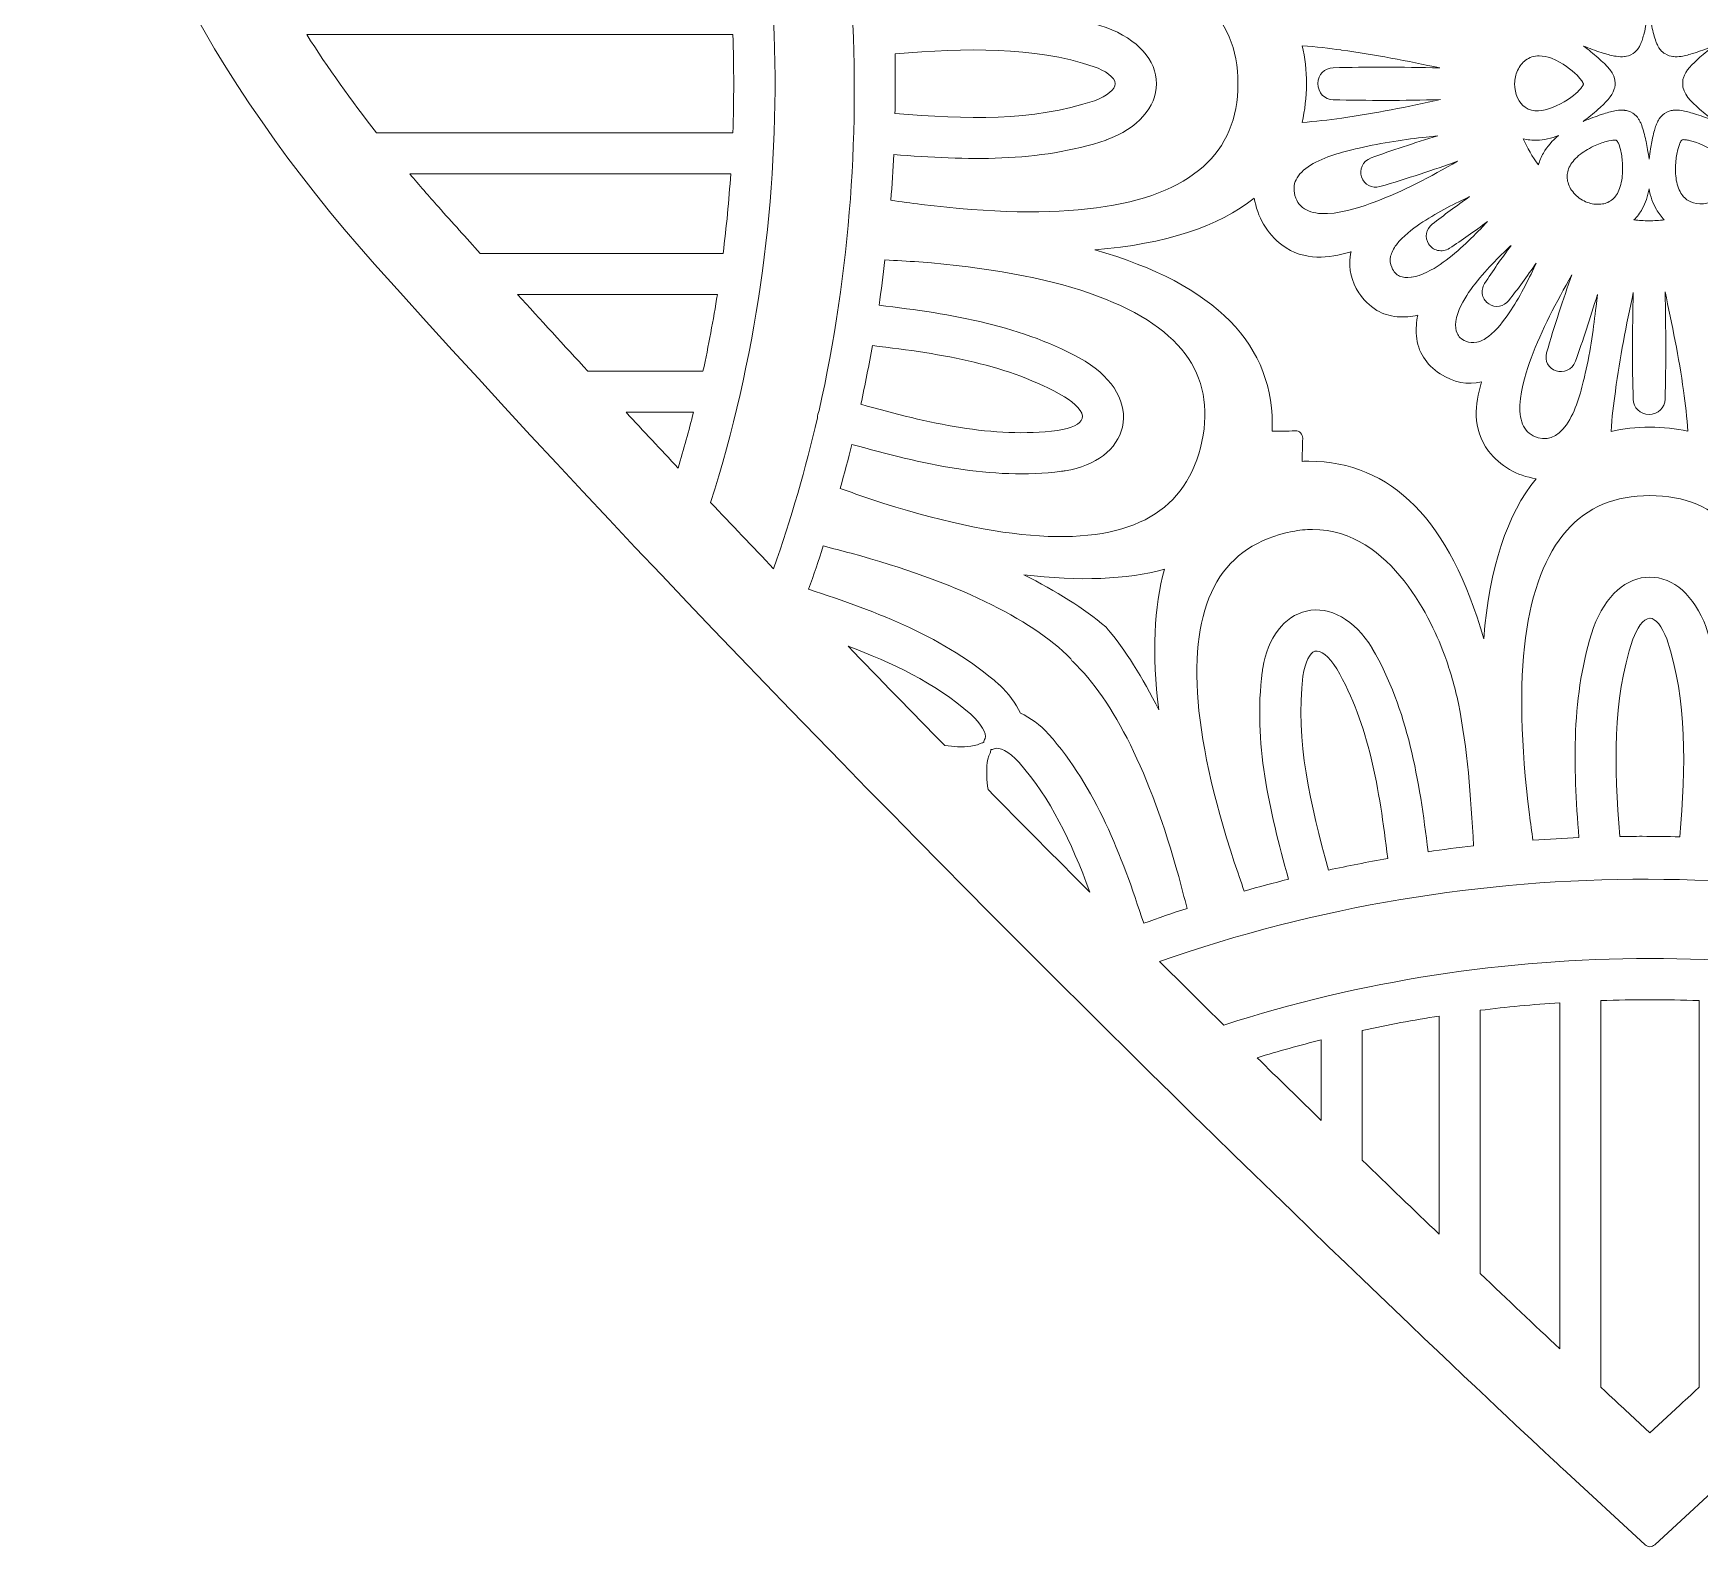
# Model space of a CAD drawing. Extents: x 49 to 10099, y -910 to -90.
# Drawn here: x 6910.8 to 7378, y -910.2 to -485.9 of the extents above; entities that cross this region are included whole.
import ezdxf

# ---------------------------------------------------------------- set-up
doc = ezdxf.new("R2010")
doc.units = 0
doc.header["$MEASUREMENT"] = 0
doc.layers.add('Layer 1', color=7, linetype='Continuous')

msp = doc.modelspace()

# ---------------------------------------------------------------- linework, layer by layer
at = {"layer": 'Layer 1', "lineweight": 0}
for points, knots in [([(7789.31, -225.51), (7771.53, -185.76), (7744.2, -152.06), (7710.27, -128.07), (7706.79, -125.62), (7703.17, -123.22), (7699.47, -120.92), (7699.47, -120.76), (7699.46, -120.59), (7699.42, -120.43), (7699.29, -119.86), (7698.92, -119.38), (7698.4, -119.11), (7698.4, -119.11), (7696.69, -118.2), (7696.69, -118.2), (7694.99, -117.3), (7693.29, -116.41), (7691.61, -115.51), (7691.1, -115.24), (7690.53, -115.21), (7690.02, -115.38), (7659.72, -98.64), (7625.84, -89.8), (7591.95, -89.8), (7543.61, -89.8), (7495.16, -107.53), (7451.84, -141.08), (7419.72, -165.95), (7390.18, -199.51), (7364, -240.85), (7337.84, -199.52), (7308.3, -165.97), (7276.17, -141.09), (7232.85, -107.54), (7184.39, -89.81), (7136.04, -89.8), (7094.06, -89.8), (7053.15, -103.03), (7017.74, -128.06), (6983.81, -152.05), (6956.47, -185.74), (6938.7, -225.49), (6917.15, -273.68), (6910.83, -327.79), (6920.44, -381.98), (6931.07, -441.87), (6960.02, -498.59), (7006.51, -550.55), (7160.39, -722.55), (7337.61, -886.55), (7339.38, -888.19), (7339.38, -888.19), (7362.65, -909.67), (7362.65, -909.67), (7363.03, -910.02), (7363.52, -910.2), (7364.01, -910.2), (7364.49, -910.2), (7364.98, -910.02), (7365.36, -909.67), (7365.36, -909.67), (7388.64, -888.18), (7388.64, -888.18), (7390.41, -886.55), (7567.47, -722.71), (7721.5, -550.55), (7767.98, -498.6), (7796.94, -441.89), (7807.56, -382), (7817.17, -327.81), (7810.85, -273.7), (7789.31, -225.51)], [0, 0, 0, 0, 1, 1, 1, 2, 2, 2, 3, 3, 3, 4, 4, 4, 5, 5, 5, 6, 6, 6, 7, 7, 7, 8, 8, 8, 9, 9, 9, 10, 10, 10, 11, 11, 11, 12, 12, 12, 13, 13, 13, 14, 14, 14, 15, 15, 15, 16, 16, 16, 17, 17, 17, 18, 18, 18, 19, 19, 19, 20, 20, 20, 21, 21, 21, 22, 22, 22, 23, 23, 23, 24, 24, 24, 24]), ([(7097.02, -371.49), (7097.02, -371.49), (7100.94, -367.65), (7100.94, -367.65), (7105.41, -363.26), (7109.89, -358.87), (7114.35, -354.46), (7142.69, -429.63), (7148.64, -513.73), (7131.1, -591.66), (7130.83, -592.3), (7130.66, -593), (7130.62, -593.71), (7127.37, -607.77), (7123.25, -621.98), (7118.35, -635.98), (7112.43, -629.79), (7106.51, -623.55), (7100.7, -617.41), (7125.98, -537.52), (7124.67, -450.29), (7097.02, -371.49)], [0, 0, 0, 0, 1, 1, 1, 2, 2, 2, 3, 3, 3, 4, 4, 4, 5, 5, 5, 6, 6, 6, 7, 7, 7, 7]), ([(7152.04, -519.87), (7172.54, -521.45), (7192.52, -522.15), (7211.57, -515.79), (7211.6, -515.78), (7211.62, -515.77), (7211.64, -515.76), (7220.55, -512.41), (7225.65, -506.66), (7225.65, -500), (7225.65, -493.34), (7220.55, -487.6), (7211.57, -484.21), (7192.52, -477.85), (7172.54, -478.55), (7152.05, -480.13), (7151.86, -475.94), (7151.6, -471.64), (7151.27, -467.32), (7153.88, -466.95), (7156.5, -466.58), (7159.11, -466.23), (7198.48, -461.29), (7225.27, -464.81), (7238.74, -476.69), (7245.23, -482.43), (7248.53, -490.27), (7248.53, -500), (7248.53, -509.72), (7245.24, -517.55), (7238.76, -523.28), (7225.37, -535.12), (7198.78, -538.67), (7159.74, -533.85), (7156.9, -533.47), (7154.06, -533.08), (7151.23, -532.68), (7151.57, -528.4), (7151.84, -524.1), (7152.04, -519.87)], [0, 0, 0, 0, 1, 1, 1, 2, 2, 2, 3, 3, 3, 4, 4, 4, 5, 5, 5, 6, 6, 6, 7, 7, 7, 8, 8, 8, 9, 9, 9, 10, 10, 10, 11, 11, 11, 12, 12, 12, 13, 13, 13, 13]), ([(7361.71, -511.67), (7361.62, -511.42), (7361.47, -511.07), (7361.3, -510.75), (7361.16, -510.46), (7361.01, -510.17), (7360.84, -509.91), (7360.38, -509.15), (7359.81, -508.72), (7359.48, -508.47), (7359.48, -508.47), (7359.25, -508.3), (7359.25, -508.3), (7358.39, -507.67), (7357.51, -507.55), (7356.99, -507.48), (7356.99, -507.48), (7356.84, -507.45), (7356.84, -507.45), (7356.16, -507.36), (7355.41, -507.39), (7354.63, -507.54), (7353.54, -507.67), (7352.33, -508.05), (7351.06, -508.44), (7351.06, -508.44), (7350.37, -508.66), (7350.37, -508.66), (7348.91, -509.16), (7347.18, -509.76), (7345.34, -510.55), (7346.77, -509.5), (7348.17, -508.37), (7349.38, -507.27), (7351.62, -505.28), (7353.39, -503.57), (7354, -501.46), (7354.13, -501.19), (7354.21, -500.9), (7354.22, -500.59), (7354.22, -500.59), (7354.23, -499.98), (7354.23, -499.98), (7354.29, -497.02), (7351.85, -494.85), (7349.48, -492.75), (7348.11, -491.53), (7346.78, -490.45), (7345.42, -489.44), (7346.26, -489.8), (7347.06, -490.1), (7347.79, -490.37), (7348.66, -490.69), (7349.51, -490.99), (7350.36, -491.25), (7350.36, -491.25), (7350.92, -491.42), (7350.92, -491.42), (7352.23, -491.82), (7353.47, -492.19), (7354.5, -492.31), (7355.37, -492.48), (7356.11, -492.51), (7356.88, -492.41), (7356.88, -492.41), (7357.05, -492.38), (7357.05, -492.38), (7357.52, -492.31), (7358.4, -492.18), (7359.3, -491.52), (7359.3, -491.52), (7359.43, -491.43), (7359.43, -491.43), (7359.77, -491.17), (7360.34, -490.73), (7360.78, -490.04), (7360.97, -489.76), (7361.13, -489.45), (7361.28, -489.11), (7361.43, -488.84), (7361.56, -488.55), (7361.66, -488.28), (7361.87, -487.76), (7362.02, -487.22), (7362.16, -486.7), (7362.16, -486.7), (7362.27, -486.29), (7362.27, -486.29), (7362.45, -485.65), (7362.62, -484.91), (7362.8, -483.99), (7362.8, -483.99), (7363.25, -481.56), (7363.25, -481.56), (7363.42, -480.62), (7363.55, -479.67), (7363.66, -478.75), (7363.88, -480.61), (7364.21, -482.24), (7364.51, -483.72), (7364.51, -483.72), (7364.56, -483.94), (7364.56, -483.94), (7364.88, -485.52), (7365.25, -486.89), (7365.7, -488.19), (7365.78, -488.39), (7365.93, -488.77), (7366.12, -489.1), (7366.26, -489.41), (7366.42, -489.72), (7366.55, -489.92), (7367.02, -490.69), (7367.59, -491.13), (7367.93, -491.39), (7367.93, -491.39), (7368.17, -491.57), (7368.17, -491.57), (7369.03, -492.18), (7369.9, -492.31), (7370.42, -492.38), (7370.42, -492.38), (7370.58, -492.41), (7370.58, -492.41), (7371.26, -492.5), (7372, -492.47), (7372.79, -492.32), (7373.88, -492.19), (7375.08, -491.81), (7376.35, -491.42), (7376.35, -491.42), (7377.06, -491.2), (7377.06, -491.2), (7378.52, -490.7), (7380.24, -490.1), (7382.08, -489.31), (7380.64, -490.36), (7379.24, -491.49), (7378.03, -492.59), (7375.82, -494.56), (7374.06, -496.25), (7373.43, -498.34), (7373.29, -498.61), (7373.21, -498.92), (7373.2, -499.24), (7373.2, -499.24), (7373.19, -499.88), (7373.19, -499.88), (7373.12, -502.84), (7375.57, -505.01), (7377.94, -507.11), (7379.31, -508.33), (7380.64, -509.41), (7382, -510.42), (7381.15, -510.06), (7380.36, -509.76), (7379.62, -509.49), (7378.77, -509.17), (7377.91, -508.88), (7377.06, -508.61), (7377.06, -508.61), (7376.47, -508.43), (7376.47, -508.43), (7375.17, -508.04), (7373.94, -507.67), (7372.92, -507.55), (7372.05, -507.38), (7371.3, -507.35), (7370.54, -507.45), (7370.54, -507.45), (7370.37, -507.48), (7370.37, -507.48), (7369.89, -507.55), (7369.01, -507.68), (7368.11, -508.34), (7368.11, -508.34), (7367.99, -508.43), (7367.99, -508.43), (7367.65, -508.7), (7367.07, -509.13), (7366.64, -509.82), (7366.45, -510.1), (7366.28, -510.41), (7366.13, -510.75), (7365.99, -511.02), (7365.86, -511.31), (7365.75, -511.58), (7365.54, -512.1), (7365.39, -512.66), (7365.26, -513.15), (7365.26, -513.15), (7365.15, -513.57), (7365.15, -513.57), (7364.97, -514.2), (7364.8, -514.94), (7364.61, -515.87), (7364.61, -515.87), (7364.16, -518.3), (7364.16, -518.3), (7364, -519.22), (7363.87, -520.17), (7363.76, -521.11), (7363.53, -519.24), (7363.2, -517.61), (7362.91, -516.16), (7362.91, -516.16), (7362.86, -515.92), (7362.86, -515.92), (7362.54, -514.35), (7362.17, -512.98), (7361.71, -511.67)], [0, 0, 0, 0, 1, 1, 1, 2, 2, 2, 3, 3, 3, 4, 4, 4, 5, 5, 5, 6, 6, 6, 7, 7, 7, 8, 8, 8, 9, 9, 9, 10, 10, 10, 11, 11, 11, 12, 12, 12, 13, 13, 13, 14, 14, 14, 15, 15, 15, 16, 16, 16, 17, 17, 17, 18, 18, 18, 19, 19, 19, 20, 20, 20, 21, 21, 21, 22, 22, 22, 23, 23, 23, 24, 24, 24, 25, 25, 25, 26, 26, 26, 27, 27, 27, 28, 28, 28, 29, 29, 29, 30, 30, 30, 31, 31, 31, 32, 32, 32, 33, 33, 33, 34, 34, 34, 35, 35, 35, 36, 36, 36, 37, 37, 37, 38, 38, 38, 39, 39, 39, 40, 40, 40, 41, 41, 41, 42, 42, 42, 43, 43, 43, 44, 44, 44, 45, 45, 45, 46, 46, 46, 47, 47, 47, 48, 48, 48, 49, 49, 49, 50, 50, 50, 51, 51, 51, 52, 52, 52, 53, 53, 53, 54, 54, 54, 55, 55, 55, 56, 56, 56, 57, 57, 57, 58, 58, 58, 59, 59, 59, 60, 60, 60, 61, 61, 61, 62, 62, 62, 63, 63, 63, 64, 64, 64, 65, 65, 65, 66, 66, 66, 67, 67, 67, 68, 68, 68, 69, 69, 69, 70, 70, 70, 70]), ([(7106.92, -513.77), (7106.92, -513.77), (7007.02, -513.77), (7007.02, -513.77), (6999.96, -504.73), (6993.39, -495.48), (6987.46, -486.23), (6987.46, -486.23), (7106.92, -486.23), (7106.92, -486.23), (7107.25, -495.38), (7107.25, -504.62), (7106.92, -513.77)], [0, 0, 0, 0, 1, 1, 1, 2, 2, 2, 3, 3, 3, 4, 4, 4, 4]), ([(7152.41, -491.62), (7172.56, -490.05), (7190.75, -489.39), (7208.24, -495.22), (7211.08, -496.29), (7214.12, -498.12), (7214.14, -500.02), (7214.16, -501.55), (7211.84, -503.42), (7208.31, -504.75), (7190.76, -510.61), (7172.55, -509.94), (7152.37, -508.37), (7152.49, -502.55), (7152.51, -497.04), (7152.41, -491.62)], [0, 0, 0, 0, 1, 1, 1, 2, 2, 2, 3, 3, 3, 4, 4, 4, 5, 5, 5, 5]), ([(7266.56, -489.36), (7270.42, -489.61), (7274.22, -490.12), (7277.39, -490.54), (7277.39, -490.54), (7277.57, -490.57), (7277.57, -490.57), (7286.76, -491.77), (7296.06, -493.66), (7305.13, -495.57), (7294.2, -495.28), (7284.64, -495.27), (7275.24, -495.53), (7272.75, -495.6), (7270.98, -497.4), (7270.93, -499.97), (7270.96, -502.53), (7272.78, -504.43), (7275.24, -504.49), (7284.95, -504.75), (7294.88, -504.74), (7305.31, -504.46), (7296.19, -506.43), (7286.83, -508.38), (7277.6, -509.63), (7273.85, -510.15), (7270.16, -510.63), (7266.51, -510.84), (7267.31, -507.43), (7267.71, -503.79), (7267.71, -500), (7267.71, -496.28), (7267.33, -492.71), (7266.56, -489.36)], [0, 0, 0, 0, 1, 1, 1, 2, 2, 2, 3, 3, 3, 4, 4, 4, 5, 5, 5, 6, 6, 6, 7, 7, 7, 8, 8, 8, 9, 9, 9, 10, 10, 10, 11, 11, 11, 11]), ([(7329.04, -506.61), (7327.23, -505.42), (7326.12, -502.9), (7326.07, -499.98), (7326.09, -499.21), (7326.17, -498.71), (7326.31, -498.05), (7326.43, -497.52), (7326.58, -496.89), (7326.88, -496.32), (7327.53, -495), (7328.24, -494.09), (7329.17, -493.42), (7330.22, -492.6), (7331.53, -492.19), (7333, -492.19), (7334.06, -492.19), (7335.2, -492.41), (7336.39, -492.84), (7339.73, -494.22), (7341.93, -496.06), (7343.59, -497.63), (7344.83, -498.91), (7345.24, -499.72), (7345.34, -499.97), (7345.34, -500.03), (7345.34, -500.09), (7345.35, -500.15), (7345.35, -500.15), (7345.35, -500.15), (7345.35, -500.15), (7345.33, -500.2), (7345.3, -500.26), (7345.26, -500.36), (7345.26, -500.36), (7345.22, -500.45), (7345.22, -500.45), (7345.2, -500.49), (7345.18, -500.53), (7345.17, -500.57), (7345.16, -500.6), (7345.14, -500.64), (7345.12, -500.67), (7345.06, -500.79), (7344.92, -500.99), (7344.63, -501.32), (7344.36, -501.64), (7344.08, -501.96), (7343.78, -502.25), (7342.38, -503.53), (7340.08, -505.39), (7336.39, -506.78), (7334.26, -507.58), (7331.27, -508.21), (7329.04, -506.61)], [0, 0, 0, 0, 1, 1, 1, 2, 2, 2, 3, 3, 3, 4, 4, 4, 5, 5, 5, 6, 6, 6, 7, 7, 7, 8, 8, 8, 9, 9, 9, 10, 10, 10, 11, 11, 11, 12, 12, 12, 13, 13, 13, 14, 14, 14, 15, 15, 15, 16, 16, 16, 17, 17, 17, 18, 18, 18, 18]), ([(7264.31, -528.59), (7264.41, -527.82), (7264.68, -527.07), (7265.12, -526.37), (7266.01, -524.91), (7267.53, -523.58), (7269.62, -522.39), (7273.71, -520.11), (7278.93, -518.87), (7282.06, -518.12), (7282.06, -518.12), (7282.47, -518.03), (7282.47, -518.03), (7289.02, -516.51), (7295.65, -515.61), (7301.26, -514.94), (7301.26, -514.94), (7304.52, -514.58), (7304.52, -514.58), (7297.79, -516.65), (7291.67, -518.69), (7285.83, -520.8), (7283.37, -521.67), (7282.54, -524.21), (7283.17, -526.15), (7283.88, -528.33), (7286.1, -529.49), (7288.32, -528.84), (7295.97, -526.62), (7303.41, -524.12), (7310.09, -521.73), (7302.51, -526.05), (7294.73, -530.23), (7286.75, -533.19), (7283.9, -534.24), (7278.6, -536.18), (7273.66, -536.41), (7271.25, -536.52), (7269.26, -536.18), (7267.7, -535.37), (7266.12, -534.59), (7265.08, -533.28), (7264.51, -531.36), (7264.25, -530.47), (7264.18, -529.54), (7264.31, -528.59)], [0, 0, 0, 0, 1, 1, 1, 2, 2, 2, 3, 3, 3, 4, 4, 4, 5, 5, 5, 6, 6, 6, 7, 7, 7, 8, 8, 8, 9, 9, 9, 10, 10, 10, 11, 11, 11, 12, 12, 12, 13, 13, 13, 14, 14, 14, 15, 15, 15, 15]), ([(7332.74, -522.77), (7331.04, -520.48), (7329.6, -518), (7328.47, -515.43), (7329.73, -515.74), (7331.01, -515.88), (7332.35, -515.83), (7334.29, -515.78), (7336.33, -515.33), (7338.42, -514.5), (7336.62, -515.98), (7335.19, -517.64), (7334.16, -519.43), (7333.54, -520.49), (7333.06, -521.61), (7332.74, -522.77)], [0, 0, 0, 0, 1, 1, 1, 2, 2, 2, 3, 3, 3, 4, 4, 4, 5, 5, 5, 5]), ([(7340.87, -525.08), (7340.96, -524.52), (7341.14, -523.97), (7341.39, -523.44), (7341.92, -522.3), (7342.8, -521.21), (7344.02, -520.15), (7345.29, -519.14), (7346.66, -518.29), (7348.22, -517.54), (7348.85, -517.24), (7349.47, -516.98), (7350.06, -516.76), (7350.67, -516.54), (7351.24, -516.36), (7351.78, -516.19), (7352.78, -515.9), (7353.53, -515.83), (7354.12, -515.79), (7354.19, -515.79), (7354.35, -515.82), (7354.53, -515.85), (7354.53, -515.85), (7354.59, -515.86), (7354.59, -515.86), (7354.61, -515.87), (7354.63, -515.89), (7354.65, -515.9), (7354.68, -515.92), (7354.71, -515.95), (7354.75, -515.98), (7354.8, -516.05), (7354.85, -516.14), (7354.9, -516.22), (7354.9, -516.22), (7355.04, -516.44), (7355.04, -516.44), (7355.09, -516.53), (7355.2, -516.74), (7355.34, -517.13), (7355.41, -517.32), (7355.47, -517.52), (7355.56, -517.84), (7355.63, -518.04), (7355.69, -518.25), (7355.75, -518.48), (7356.02, -519.5), (7356.21, -520.77), (7356.31, -522.17), (7356.43, -523.85), (7356.36, -525.44), (7356.1, -527.02), (7355.81, -528.74), (7355.33, -530.1), (7354.63, -531.17), (7354.03, -532.09), (7353.26, -532.76), (7352.21, -533.26), (7351.96, -533.37), (7351.71, -533.48), (7351.49, -533.55), (7351.23, -533.62), (7350.96, -533.68), (7350.68, -533.72), (7350.1, -533.81), (7349.47, -533.83), (7348.8, -533.8), (7348.78, -533.8), (7348.77, -533.8), (7348.75, -533.8), (7348.18, -533.77), (7347.52, -533.59), (7346.94, -533.42), (7346.31, -533.22), (7345.66, -532.98), (7345.11, -532.64), (7344.49, -532.26), (7343.9, -531.84), (7343.38, -531.4), (7342.89, -530.97), (7342.43, -530.37), (7342.06, -529.87), (7341.24, -528.76), (7340.93, -527.5), (7340.82, -526.61), (7340.75, -526.14), (7340.77, -525.63), (7340.87, -525.08)], [0, 0, 0, 0, 1, 1, 1, 2, 2, 2, 3, 3, 3, 4, 4, 4, 5, 5, 5, 6, 6, 6, 7, 7, 7, 8, 8, 8, 9, 9, 9, 10, 10, 10, 11, 11, 11, 12, 12, 12, 13, 13, 13, 14, 14, 14, 15, 15, 15, 16, 16, 16, 17, 17, 17, 18, 18, 18, 19, 19, 19, 20, 20, 20, 21, 21, 21, 22, 22, 22, 23, 23, 23, 24, 24, 24, 25, 25, 25, 26, 26, 26, 27, 27, 27, 28, 28, 28, 29, 29, 29, 29]), ([(7371.25, -522.17), (7371.35, -520.8), (7371.55, -519.52), (7371.83, -518.47), (7372.19, -517.12), (7372.4, -516.63), (7372.52, -516.45), (7372.54, -516.42), (7372.56, -516.38), (7372.58, -516.34), (7372.58, -516.34), (7372.64, -516.24), (7372.64, -516.24), (7372.66, -516.2), (7372.68, -516.17), (7372.69, -516.13), (7372.75, -516.01), (7372.8, -515.94), (7372.82, -515.91), (7372.84, -515.89), (7372.87, -515.88), (7372.89, -515.86), (7372.89, -515.86), (7373, -515.76), (7373, -515.76), (7373.03, -515.76), (7373.05, -515.75), (7373.07, -515.75), (7373.07, -515.75), (7373.19, -515.72), (7373.19, -515.72), (7373.23, -515.71), (7373.25, -515.7), (7373.29, -515.69), (7373.29, -515.69), (7373.32, -515.68), (7373.49, -515.68), (7373.62, -515.69), (7373.76, -515.7), (7373.96, -515.72), (7374, -515.73), (7374.04, -515.73), (7374.08, -515.73), (7374.21, -515.74), (7374.36, -515.76), (7374.51, -515.78), (7374.86, -515.83), (7375.29, -515.93), (7375.77, -516.08), (7378.6, -516.89), (7381.09, -518.2), (7383.4, -520.07), (7384.74, -521.17), (7385.66, -522.25), (7386.21, -523.36), (7386.73, -524.4), (7386.95, -525.48), (7386.84, -526.49), (7386.79, -527.03), (7386.65, -527.59), (7386.45, -528.15), (7386.35, -528.42), (7386.24, -528.7), (7386.13, -528.93), (7385.98, -529.19), (7385.82, -529.44), (7385.64, -529.69), (7385.28, -530.21), (7384.84, -530.73), (7384.37, -531.2), (7383.9, -531.61), (7383.34, -532.01), (7382.7, -532.4), (7382.41, -532.57), (7382.11, -532.74), (7381.86, -532.87), (7381.54, -532.99), (7381.22, -533.11), (7380.89, -533.21), (7380.25, -533.42), (7379.6, -533.56), (7379, -533.65), (7377.54, -533.72), (7376.39, -533.54), (7375.5, -533.14), (7374.44, -532.66), (7373.58, -531.96), (7372.95, -531.07), (7372.22, -530.01), (7371.7, -528.64), (7371.4, -527.06), (7371.16, -525.47), (7371.11, -523.88), (7371.25, -522.17)], [0, 0, 0, 0, 1, 1, 1, 2, 2, 2, 3, 3, 3, 4, 4, 4, 5, 5, 5, 6, 6, 6, 7, 7, 7, 8, 8, 8, 9, 9, 9, 10, 10, 10, 11, 11, 11, 12, 12, 12, 13, 13, 13, 14, 14, 14, 15, 15, 15, 16, 16, 16, 17, 17, 17, 18, 18, 18, 19, 19, 19, 20, 20, 20, 21, 21, 21, 22, 22, 22, 23, 23, 23, 24, 24, 24, 25, 25, 25, 26, 26, 26, 27, 27, 27, 28, 28, 28, 29, 29, 29, 30, 30, 30, 31, 31, 31, 31]), ([(7106.33, -525.28), (7105.84, -532.71), (7105.12, -540.19), (7104.2, -547.57), (7104.2, -547.57), (7036.11, -547.57), (7036.11, -547.57), (7032.19, -543.24), (7028.29, -538.9), (7024.4, -534.55), (7021.72, -531.55), (7019.03, -528.45), (7016.36, -525.28), (7016.36, -525.28), (7106.33, -525.28), (7106.33, -525.28)], [0, 0, 0, 0, 1, 1, 1, 2, 2, 2, 3, 3, 3, 4, 4, 4, 5, 5, 5, 5]), ([(7266.55, -605.88), (7266.54, -603.91), (7266.58, -601.8), (7266.68, -599.4), (7266.7, -598.84), (7266.49, -598.3), (7266.1, -597.9), (7265.7, -597.51), (7265.13, -597.3), (7264.6, -597.32), (7262.2, -597.42), (7260.1, -597.46), (7258.12, -597.45), (7259.01, -573.31), (7242.31, -556.24), (7208.4, -546.58), (7228.16, -544.94), (7243.14, -540.07), (7253.1, -532.06), (7253.89, -537.22), (7256.7, -542.12), (7260.84, -545.21), (7267.3, -549.92), (7274.08, -548.87), (7279.87, -547.22), (7280, -547.19), (7280.12, -547.15), (7280.25, -547.11), (7280.14, -547.53), (7280.05, -547.95), (7279.98, -548.38), (7279.46, -551.96), (7280.3, -555.42), (7282.45, -558.62), (7283.7, -560.62), (7285.32, -562.22), (7287.44, -563.55), (7289.13, -564.54), (7291.01, -565.12), (7293.19, -565.33), (7295.16, -565.5), (7297.1, -565.28), (7298.93, -564.93), (7298.58, -566.78), (7298.37, -568.73), (7298.55, -570.66), (7298.93, -575.13), (7301.19, -578.73), (7305.24, -581.36), (7309.03, -583.82), (7312.85, -584.55), (7316.81, -583.54), (7316.77, -583.68), (7316.73, -583.81), (7316.69, -583.95), (7315.06, -589.75), (7314.03, -596.55), (7318.78, -603.01), (7321.89, -607.16), (7326.84, -609.98), (7332.08, -610.74), (7323.98, -620.7), (7319.07, -635.73), (7317.42, -655.6), (7308.01, -622.55), (7291.56, -605.85), (7268.38, -605.85), (7267.77, -605.85), (7267.16, -605.86), (7266.55, -605.88)], [0, 0, 0, 0, 1, 1, 1, 2, 2, 2, 3, 3, 3, 4, 4, 4, 5, 5, 5, 6, 6, 6, 7, 7, 7, 8, 8, 8, 9, 9, 9, 10, 10, 10, 11, 11, 11, 12, 12, 12, 13, 13, 13, 14, 14, 14, 15, 15, 15, 16, 16, 16, 17, 17, 17, 18, 18, 18, 19, 19, 19, 20, 20, 20, 21, 21, 21, 22, 22, 22, 23, 23, 23, 23]), ([(7291.33, -548.38), (7291.33, -548.38), (7291.33, -548.38), (7291.33, -548.38), (7291.56, -547.33), (7292.1, -546.24), (7292.94, -545.14), (7294.73, -542.76), (7297.42, -540.77), (7299.55, -539.3), (7303.86, -536.35), (7308.67, -533.93), (7312.8, -531.96), (7313.01, -531.85), (7313.23, -531.75), (7313.44, -531.65), (7309.73, -534.28), (7306.23, -536.86), (7302.99, -539.38), (7301.25, -540.72), (7300.81, -543.19), (7301.98, -544.92), (7302.53, -545.82), (7303.44, -546.47), (7304.5, -546.73), (7305.62, -546.99), (7306.82, -546.77), (7307.79, -546.14), (7311.34, -543.83), (7314.79, -541.42), (7318.45, -538.67), (7318, -539.15), (7317.54, -539.63), (7317.09, -540.11), (7313.93, -543.39), (7309.73, -547.55), (7305.21, -550.67), (7303.16, -552.08), (7300.09, -553.86), (7297.15, -554.26), (7297.14, -554.26), (7297.12, -554.26), (7297.11, -554.26), (7295.77, -554.45), (7294.68, -554.34), (7293.84, -553.93), (7293.38, -553.72), (7292.96, -553.42), (7292.6, -553.06), (7292.27, -552.72), (7291.94, -552.19), (7291.62, -551.46), (7291.18, -550.51), (7291.09, -549.5), (7291.33, -548.38)], [0, 0, 0, 0, 1, 1, 1, 2, 2, 2, 3, 3, 3, 4, 4, 4, 5, 5, 5, 6, 6, 6, 7, 7, 7, 8, 8, 8, 9, 9, 9, 10, 10, 10, 11, 11, 11, 12, 12, 12, 13, 13, 13, 14, 14, 14, 15, 15, 15, 16, 16, 16, 17, 17, 17, 18, 18, 18, 18]), ([(7361.85, -535.1), (7362.78, -533.43), (7363.42, -531.53), (7363.76, -529.43), (7364.15, -531.61), (7364.85, -533.58), (7365.85, -535.29), (7366.46, -536.33), (7367.19, -537.3), (7368.03, -538.17), (7366.61, -538.33), (7365.17, -538.42), (7363.72, -538.43), (7362.32, -538.42), (7360.92, -538.35), (7359.54, -538.19), (7360.42, -537.28), (7361.21, -536.23), (7361.85, -535.1)], [0, 0, 0, 0, 1, 1, 1, 2, 2, 2, 3, 3, 3, 4, 4, 4, 5, 5, 5, 6, 6, 6, 6]), ([(7318.77, -570.84), (7318.75, -570.85), (7318.74, -570.86), (7318.73, -570.87), (7317.62, -571.72), (7316.54, -572.26), (7315.53, -572.47), (7314.37, -572.71), (7313.35, -572.62), (7312.38, -572.18), (7311.72, -571.89), (7311.17, -571.55), (7310.83, -571.23), (7310.46, -570.87), (7310.17, -570.44), (7309.94, -569.96), (7309.54, -569.11), (7309.43, -568.01), (7309.62, -566.68), (7309.62, -566.68), (7309.62, -566.67), (7309.62, -566.67), (7310.02, -563.7), (7311.79, -560.63), (7313.19, -558.57), (7316.3, -554.05), (7320.44, -549.84), (7323.7, -546.68), (7324.17, -546.22), (7324.64, -545.77), (7325.12, -545.32), (7322.38, -549), (7319.97, -552.47), (7317.67, -556.03), (7317.04, -557.01), (7316.83, -558.15), (7317.09, -559.26), (7317.33, -560.3), (7317.98, -561.22), (7318.84, -561.75), (7320.65, -562.98), (7323.11, -562.55), (7324.48, -560.76), (7326.98, -557.52), (7329.54, -554.03), (7332.15, -550.31), (7332.05, -550.53), (7331.95, -550.75), (7331.85, -550.96), (7329.88, -555.11), (7327.47, -559.93), (7324.54, -564.25), (7323.09, -566.38), (7321.12, -569.05), (7318.77, -570.84)], [0, 0, 0, 0, 1, 1, 1, 2, 2, 2, 3, 3, 3, 4, 4, 4, 5, 5, 5, 6, 6, 6, 7, 7, 7, 8, 8, 8, 9, 9, 9, 10, 10, 10, 11, 11, 11, 12, 12, 12, 13, 13, 13, 14, 14, 14, 15, 15, 15, 16, 16, 16, 17, 17, 17, 18, 18, 18, 18]), ([(7199.05, -608.68), (7199.19, -608.66), (7199.32, -608.63), (7199.48, -608.59), (7199.69, -608.58), (7199.9, -608.57), (7200.12, -608.53), (7208.69, -607.11), (7214.67, -602.52), (7216.13, -596.26), (7217.64, -589.72), (7213.77, -582.84), (7205.69, -577.81), (7188.3, -567.79), (7168.45, -564.56), (7147.9, -562.1), (7148.51, -557.98), (7149.07, -553.72), (7149.58, -549.39), (7152.73, -549.56), (7155.89, -549.75), (7159.04, -549.96), (7197.45, -552.89), (7223.27, -561.8), (7233.72, -575.73), (7238.84, -582.57), (7240.43, -590.83), (7238.44, -600.27), (7236.4, -609.95), (7231.52, -617.07), (7223.93, -621.44), (7208.69, -630.22), (7182.42, -628.57), (7145.86, -616.56), (7142.91, -615.55), (7139.97, -614.53), (7137.04, -613.5), (7138.2, -609.3), (7139.29, -605.14), (7140.27, -601.11), (7159.95, -606.62), (7179.28, -611.18), (7199.05, -608.68)], [0, 0, 0, 0, 1, 1, 1, 2, 2, 2, 3, 3, 3, 4, 4, 4, 5, 5, 5, 6, 6, 6, 7, 7, 7, 8, 8, 8, 9, 9, 9, 10, 10, 10, 11, 11, 11, 12, 12, 12, 13, 13, 13, 14, 14, 14, 14]), ([(7328.58, -596.04), (7327.78, -594.47), (7327.43, -592.48), (7327.54, -590.09), (7327.75, -585.15), (7329.69, -579.83), (7330.72, -576.98), (7330.72, -576.98), (7330.72, -576.98), (7330.72, -576.97), (7333.66, -568.98), (7337.81, -561.2), (7342.09, -553.62), (7339.72, -560.34), (7337.24, -567.81), (7335.04, -575.47), (7334.4, -577.67), (7335.54, -579.85), (7337.69, -580.54), (7339.68, -581.17), (7342.25, -580.32), (7343.12, -577.82), (7345.21, -571.96), (7347.23, -565.83), (7349.28, -559.11), (7349.16, -560.21), (7349.04, -561.32), (7348.91, -562.42), (7348.25, -568.06), (7347.38, -574.72), (7345.89, -581.25), (7345.89, -581.25), (7345.79, -581.66), (7345.79, -581.66), (7345.06, -584.78), (7343.84, -590), (7341.56, -594.11), (7339.14, -598.48), (7336.13, -600.21), (7332.64, -599.25), (7330.69, -598.66), (7329.37, -597.62), (7328.58, -596.04)], [0, 0, 0, 0, 1, 1, 1, 2, 2, 2, 3, 3, 3, 4, 4, 4, 5, 5, 5, 6, 6, 6, 7, 7, 7, 8, 8, 8, 9, 9, 9, 10, 10, 10, 11, 11, 11, 12, 12, 12, 13, 13, 13, 14, 14, 14, 14]), ([(7102.58, -559.08), (7101.47, -566.2), (7100.12, -573.43), (7098.56, -580.62), (7098.56, -580.62), (7066.31, -580.62), (7066.31, -580.62), (7059.61, -573.37), (7052.98, -566.14), (7046.55, -559.08), (7046.55, -559.08), (7102.58, -559.08), (7102.58, -559.08)], [0, 0, 0, 0, 1, 1, 1, 2, 2, 2, 3, 3, 3, 4, 4, 4, 4]), ([(7354.32, -586.26), (7354.32, -586.26), (7354.35, -586.07), (7354.35, -586.07), (7355.55, -576.89), (7357.43, -567.59), (7359.35, -558.51), (7359.06, -569.44), (7359.05, -579), (7359.31, -588.4), (7359.38, -590.89), (7361.17, -592.66), (7363.75, -592.71), (7366.31, -592.68), (7368.21, -590.86), (7368.26, -588.4), (7368.52, -578.71), (7368.52, -568.78), (7368.24, -558.33), (7370.21, -567.45), (7372.16, -576.81), (7373.41, -586.04), (7373.94, -589.88), (7374.43, -593.66), (7374.64, -597.44), (7371.29, -596.67), (7367.72, -596.29), (7364, -596.29), (7360.19, -596.29), (7356.53, -596.7), (7353.1, -597.5), (7353.34, -593.61), (7353.85, -589.75), (7354.32, -586.26)], [0, 0, 0, 0, 1, 1, 1, 2, 2, 2, 3, 3, 3, 4, 4, 4, 5, 5, 5, 6, 6, 6, 7, 7, 7, 8, 8, 8, 9, 9, 9, 10, 10, 10, 11, 11, 11, 11]), ([(7199.87, -587.75), (7202.71, -589.52), (7205.5, -592.06), (7204.86, -593.89), (7204.32, -595.42), (7201.99, -596.55), (7197.93, -597.26), (7179.6, -599.43), (7162.07, -595.27), (7142.82, -589.87), (7144, -584.42), (7145.08, -578.9), (7146.04, -573.41), (7166.16, -575.8), (7184.13, -578.69), (7199.87, -587.75)], [0, 0, 0, 0, 1, 1, 1, 2, 2, 2, 3, 3, 3, 4, 4, 4, 5, 5, 5, 5]), ([(7095.89, -592.13), (7094.61, -597.22), (7093.17, -602.46), (7091.6, -607.75), (7086.74, -602.57), (7081.84, -597.34), (7076.99, -592.13), (7076.99, -592.13), (7095.89, -592.13), (7095.89, -592.13)], [0, 0, 0, 0, 1, 1, 1, 2, 2, 2, 3, 3, 3, 3]), ([(7379.79, -652.43), (7379.78, -652.4), (7379.77, -652.38), (7379.76, -652.36), (7376.4, -643.45), (7370.66, -638.35), (7364, -638.35), (7357.34, -638.35), (7351.6, -643.45), (7348.21, -652.43), (7341.87, -671.43), (7342.54, -691.15), (7344.09, -711.37), (7339.91, -711.55), (7335.6, -711.8), (7331.23, -712.13), (7330.89, -709.72), (7330.55, -707.3), (7330.23, -704.89), (7325.29, -665.52), (7328.81, -638.73), (7340.69, -625.26), (7346.43, -618.77), (7354.27, -615.47), (7364, -615.47), (7373.72, -615.47), (7381.55, -618.76), (7387.28, -625.24), (7399.12, -638.63), (7402.67, -665.23), (7397.85, -704.27), (7397.49, -707), (7397.11, -709.72), (7396.72, -712.44), (7392.36, -712.07), (7388.06, -711.78), (7383.9, -711.56), (7385.46, -691.25), (7386.14, -671.45), (7379.79, -652.43)], [0, 0, 0, 0, 1, 1, 1, 2, 2, 2, 3, 3, 3, 4, 4, 4, 5, 5, 5, 6, 6, 6, 7, 7, 7, 8, 8, 8, 9, 9, 9, 10, 10, 10, 11, 11, 11, 12, 12, 12, 13, 13, 13, 13]), ([(7267.75, -647.87), (7261.49, -649.3), (7256.9, -655.29), (7255.47, -663.88), (7255.43, -664.09), (7255.42, -664.29), (7255.41, -664.51), (7255.37, -664.66), (7255.34, -664.8), (7255.32, -664.96), (7252.83, -684.65), (7257.3, -703.7), (7262.7, -723.05), (7258.57, -724.08), (7254.41, -725.19), (7250.28, -726.36), (7249.34, -723.67), (7248.42, -720.98), (7247.5, -718.3), (7235.36, -681.31), (7233.72, -654.85), (7242.63, -639.65), (7247, -632.18), (7254.09, -627.44), (7263.7, -625.56), (7265.69, -625.17), (7267.6, -624.99), (7269.44, -624.99), (7291.71, -624.99), (7303.29, -651.64), (7306.48, -660.37), (7308.01, -664.55), (7309.27, -668.96), (7310.34, -673.8), (7312.86, -686.62), (7313.78, -699.5), (7314.57, -713.67), (7310.24, -714.17), (7305.96, -714.73), (7301.81, -715.33), (7299.38, -695.15), (7296.17, -675.64), (7286.19, -658.31), (7286.18, -658.29), (7286.16, -658.27), (7286.15, -658.25), (7281.17, -650.26), (7274.29, -646.37), (7267.75, -647.87)], [0, 0, 0, 0, 1, 1, 1, 2, 2, 2, 3, 3, 3, 4, 4, 4, 5, 5, 5, 6, 6, 6, 7, 7, 7, 8, 8, 8, 9, 9, 9, 10, 10, 10, 11, 11, 11, 12, 12, 12, 13, 13, 13, 14, 14, 14, 15, 15, 15, 16, 16, 16, 16]), ([(7181.66, -668.55), (7181.65, -668.54), (7181.63, -668.52), (7181.61, -668.51), (7166.35, -655.15), (7147.67, -648.13), (7128.18, -641.75), (7129.58, -637.8), (7130.95, -633.73), (7132.27, -629.61), (7134.88, -630.28), (7137.49, -630.96), (7140.1, -631.65), (7169.48, -639.74), (7190.18, -649.69), (7201.65, -661.23), (7201.75, -661.5), (7201.92, -661.75), (7202.13, -661.95), (7213.79, -672.95), (7223.82, -693.26), (7231.92, -722.3), (7232.72, -725.28), (7233.5, -728.26), (7234.26, -731.23), (7230.24, -732.55), (7226.17, -733.94), (7222.11, -735.4), (7215.79, -716.12), (7208.82, -697.61), (7195.45, -682.34), (7193.08, -679.82), (7190.3, -677.75), (7187.55, -676.45), (7186.25, -673.7), (7184.18, -670.92), (7181.66, -668.55)], [0, 0, 0, 0, 1, 1, 1, 2, 2, 2, 3, 3, 3, 4, 4, 4, 5, 5, 5, 6, 6, 6, 7, 7, 7, 8, 8, 8, 9, 9, 9, 10, 10, 10, 11, 11, 11, 12, 12, 12, 12]), ([(7227.89, -636.12), (7224.96, -646.66), (7224.44, -659.86), (7226.32, -675.52), (7221.77, -666.45), (7216.91, -658.78), (7211.79, -652.62), (7211.7, -652.49), (7211.59, -652.38), (7211.47, -652.28), (7205.29, -647.14), (7197.59, -642.25), (7188.49, -637.68), (7204.14, -639.56), (7217.34, -639.04), (7227.89, -636.12)], [0, 0, 0, 0, 1, 1, 1, 2, 2, 2, 3, 3, 3, 4, 4, 4, 5, 5, 5, 5]), ([(7359.22, -655.76), (7360.29, -652.92), (7362.12, -649.88), (7364.02, -649.86), (7364.02, -649.86), (7364.03, -649.86), (7364.03, -649.86), (7365.56, -649.86), (7367.42, -652.17), (7368.75, -655.69), (7374.6, -673.21), (7373.96, -691.22), (7372.41, -711.15), (7368.89, -711.07), (7365.36, -711.02), (7361.85, -711.02), (7359.75, -711.02), (7357.66, -711.04), (7355.58, -711.07), (7354.04, -691.18), (7353.4, -673.21), (7359.22, -655.76)], [0, 0, 0, 0, 1, 1, 1, 2, 2, 2, 3, 3, 3, 4, 4, 4, 5, 5, 5, 6, 6, 6, 7, 7, 7, 7]), ([(7173.61, -676.78), (7176.67, -679.65), (7178.11, -682.12), (7177.62, -683.61), (7177.39, -683.95), (7177.28, -684.35), (7177.29, -684.75), (7176.97, -684.76), (7176.59, -684.83), (7176.28, -685), (7174.3, -686.03), (7170.95, -685.93), (7169.91, -685.9), (7168.82, -685.83), (7167.67, -685.72), (7166.32, -685.56), (7157.16, -676.2), (7148.06, -666.86), (7139.21, -657.7), (7151.36, -662.21), (7163.49, -667.92), (7173.61, -676.78)], [0, 0, 0, 0, 1, 1, 1, 2, 2, 2, 3, 3, 3, 4, 4, 4, 5, 5, 5, 6, 6, 6, 7, 7, 7, 7]), ([(7266.74, -666.08), (7267.45, -661.98), (7268.58, -659.65), (7270.08, -659.15), (7271.67, -658.62), (7273.99, -660.49), (7276.24, -664.1), (7285.28, -679.79), (7288.14, -697.47), (7290.5, -717.24), (7284.85, -718.23), (7279.29, -719.32), (7273.94, -720.48), (7268.83, -702.22), (7264.58, -684.29), (7266.74, -666.08)], [0, 0, 0, 0, 1, 1, 1, 2, 2, 2, 3, 3, 3, 4, 4, 4, 5, 5, 5, 5]), ([(7179.02, -687.68), (7179.18, -687.38), (7179.26, -687.04), (7179.25, -686.71), (7179.57, -686.72), (7179.88, -686.65), (7180.17, -686.51), (7181.65, -685.77), (7184.22, -687.19), (7187.17, -690.34), (7196.01, -700.44), (7201.78, -712.33), (7206.98, -726.65), (7197.36, -717.02), (7187.8, -707.38), (7178.46, -697.91), (7178.3, -696.57), (7178.18, -695.33), (7178.11, -694.16), (7178.07, -693.05), (7177.96, -689.67), (7179.02, -687.68)], [0, 0, 0, 0, 1, 1, 1, 2, 2, 2, 3, 3, 3, 4, 4, 4, 5, 5, 5, 6, 6, 6, 7, 7, 7, 7]), ([(7500.9, -746.71), (7495.11, -752.46), (7489.25, -758.24), (7483.46, -763.94), (7444.91, -751.51), (7404.46, -745.29), (7364, -745.29), (7323.55, -745.29), (7283.09, -751.51), (7244.55, -763.94), (7238.51, -757.99), (7232.45, -752.01), (7226.51, -746.11), (7314.92, -715.16), (7412.1, -715.38), (7500.9, -746.71)], [0, 0, 0, 0, 1, 1, 1, 2, 2, 2, 3, 3, 3, 4, 4, 4, 5, 5, 5, 5]), ([(7338.72, -757.67), (7338.72, -757.67), (7338.72, -854.71), (7338.72, -854.71), (7331.65, -848.05), (7324.17, -840.97), (7316.43, -833.59), (7316.43, -833.59), (7316.43, -759.8), (7316.43, -759.8), (7323.81, -758.88), (7331.29, -758.16), (7338.72, -757.67)], [0, 0, 0, 0, 1, 1, 1, 2, 2, 2, 3, 3, 3, 4, 4, 4, 4]), ([(7350.23, -757.08), (7359.38, -756.75), (7368.62, -756.75), (7377.77, -757.08), (7377.77, -757.08), (7377.77, -865.51), (7377.77, -865.51), (7374.4, -868.66), (7372.53, -870.39), (7372.35, -870.55), (7372.35, -870.55), (7364.01, -878.26), (7364.01, -878.26), (7364.01, -878.26), (7355.65, -870.55), (7355.65, -870.55), (7355.48, -870.39), (7353.61, -868.66), (7350.23, -865.5), (7350.23, -865.5), (7350.23, -757.08), (7350.23, -757.08)], [0, 0, 0, 0, 1, 1, 1, 2, 2, 2, 3, 3, 3, 4, 4, 4, 5, 5, 5, 6, 6, 6, 7, 7, 7, 7]), ([(7304.92, -761.42), (7304.92, -761.42), (7304.92, -822.58), (7304.92, -822.58), (7297.78, -815.75), (7290.56, -808.79), (7283.38, -801.84), (7283.38, -801.84), (7283.38, -765.44), (7283.38, -765.44), (7290.57, -763.88), (7297.8, -762.53), (7304.92, -761.42)], [0, 0, 0, 0, 1, 1, 1, 2, 2, 2, 3, 3, 3, 4, 4, 4, 4]), ([(7271.87, -768.11), (7271.87, -768.11), (7271.87, -790.67), (7271.87, -790.67), (7265.85, -784.82), (7259.82, -778.93), (7253.87, -773.1), (7259.89, -771.27), (7265.92, -769.6), (7271.87, -768.11)], [0, 0, 0, 0, 1, 1, 1, 2, 2, 2, 3, 3, 3, 3])]:
    msp.add_open_spline(points, degree=3, knots=knots, dxfattribs=at)

doc.saveas('drawing.dxf')
